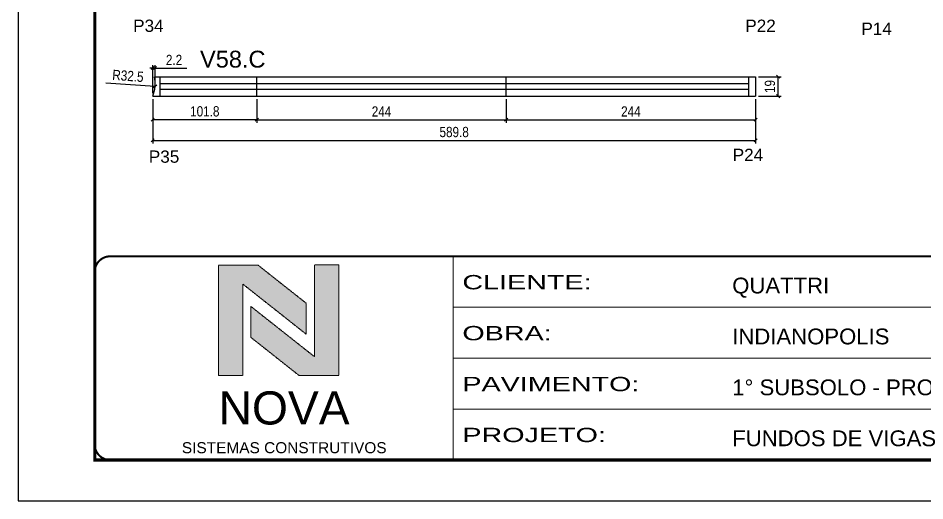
# Model space of a CAD drawing. Header units: millimetres. Extents: x 2012 to 8337, y 304 to 4842.
# Drawn here: x 2012 to 2899, y 304 to 776 of the extents above; entities that cross this region are included whole.
import ezdxf

# ---------------------------------------------------------------- set-up
doc = ezdxf.new("R2010")
doc.units = ezdxf.units.MM
doc.linetypes.add('CONTINUO', pattern=[0])
doc.linetypes.add('DASHED', pattern=[0.75, 0.5, -0.25])
for name, color, linetype in [('5', 5, 'Continuous'), ('COTA', 241, 'Continuous'), ('NOMENCLATURA', 7, 'Continuous'), ('Painéis', 200, 'Continuous'), ('SARR_2.2x7', 40, 'Continuous')]:
    doc.layers.add(name, color=color, linetype=linetype)
for name, color, linetype, lineweight in [('CARIMBO-LEGENDA', 75, 'Continuous', 15), ('Folhas', 255, 'Continuous', 9), ('SARRAFO DE PRESSAO', 251, 'DASHED', 9)]:
    doc.layers.add(name, color=color, linetype=linetype, lineweight=lineweight)
doc.layers.add('Laje_Perimetro', color=7, linetype='Continuous', plot=False)
doc.styles.add('arial', font='arial.ttf')
doc.styles.add('COTA TECNICA', font='techl___.ttf', dxfattribs={"height": 10})
doc.styles.get("Standard").update_dxf_attribs({"font": 'arial.ttf'})
doc.styles.add('Tecnologia', font='')
doc.styles.get('Tecnologia').set_extended_font_data('Forgotten Futurist')
doc.dimstyles.new('PAINEL', dxfattribs={"dimtxt": 10, "dimasz": 3, "dimexe": 3, "dimexo": 3, "dimgap": 3, "dimtad": 1, "dimdec": 1, "dimzin": 12, "dimdsep": 46, "dimtxsty": 'COTA TECNICA', "dimblk1": 'OBLIQUE', "dimblk2": 'OBLIQUE', "dimsah": 1, "dimcen": 0.9, "dimclrd": 4, "dimclre": 4, "dimclrt": 240, "dimadec": 1, "dimazin": 3, "dimtfac": 1, "dimtdec": 1, "dimtmove": 0, "dimatfit": 3, "dimfxl": 1, "dimtolj": 1, "dimtzin": 12, "dimarcsym": 0})

# ---------------------------------------------------------------- blocks, each defined once
blk = doc.blocks.new('A$C64660E27')
at = {"layer": 'COTA', "true_color": 0x1a1a1a}
h = blk.add_hatch(color=250, dxfattribs=at)
h.dxf.hatch_style = 1
h.paths.add_polyline_path([(185.36, -11.63), (142.39, -11.63), (142.39, -131.63), (168.79, -131.63), (168.79, -32.18), (237.73, -86.68), (237.73, -53.03)])
at = {"layer": 'COTA'}
h = blk.add_hatch(color=20, dxfattribs=at)
h.dxf.hatch_style = 1
h.paths.add_polyline_path([(273.01, -11.43), (246.61, -11.43), (246.61, -111.07), (177.67, -56.57), (177.67, -90.22), (230.04, -131.63), (273.01, -131.63)])
for p, q in [((142.39, -131.63), (142.39, -11.63)), ((142.39, -11.63), (185.36, -11.63)), ((185.36, -11.63), (237.73, -53.03)), ((273.01, -11.43), (246.61, -11.43)), ((246.61, -111.07), (246.61, -11.43)), ((273.01, -11.43), (273.01, -131.63)), ((168.79, -32.18), (237.73, -86.68)), ((168.79, -131.63), (168.79, -32.18)), ((246.61, -111.07), (177.67, -56.57)), ((177.67, -90.22), (177.67, -56.57)), ((237.73, -86.68), (237.73, -53.03)), ((230.04, -131.63), (177.67, -90.22)), ((142.39, -131.63), (168.79, -131.63)), ((273.01, -131.63), (230.04, -131.63))]:
    blk.add_line(p, q)
at = {"layer": 'CARIMBO-LEGENDA', "color": 7, "linetype": 'Continuous', "ltscale": 100, "style": 'arial'}
blk.add_text('NOVA', height=36, dxfattribs=at).set_placement((142.39, -184.81))
at = {"layer": 'CARIMBO-LEGENDA', "color": 7, "linetype": 'Continuous', "style": 'arial'}
blk.add_text('SISTEMAS CONSTRUTIVOS', height=12, dxfattribs=at).set_placement((102.51, -216.03))
blk = doc.blocks.new('9999999999')
at = {"color": 30, "linetype": 'CONTINUO'}
for p, q in [((98564.56, 34230.21), (98564.56, 34429.45)), ((98564.56, 34379.64), (99583.98, 34379.64)), ((98564.56, 34329.83), (99487.98, 34329.83)), ((98564.56, 34280.02), (99487.98, 34280.02))]:
    blk.add_line(p, q, dxfattribs=at)
at = {"color": 30, "linetype": 'CONTINUO', "const_width": 2}
blk.add_lwpolyline([(99583.98, 34230.21), (99583.98, 34414.45, 0.414214), (99568.98, 34429.45), (98228.98, 34429.45, 0.414214), (98213.98, 34414.45), (98213.98, 34245.21, 0.414214), (98228.98, 34230.21), (99583.98, 34230.21)], format="xyb", dxfattribs=at)
at = {"layer": 'Folhas'}
blk.add_lwpolyline([(98138.98, 34190.21), (99623.98, 34190.21), (99623.98, 35240.21), (98138.98, 35240.21)], close=True, dxfattribs=at)
at = {"layer": 'Folhas', "color": 30, "const_width": 3}
blk.add_lwpolyline([(98213.98, 34230.21), (99583.98, 34230.21), (99583.98, 35200.21), (98213.98, 35200.21)], close=True, dxfattribs=at)
at = {"xscale": 0.9, "yscale": 0.9, "zscale": 0.9}
blk.add_blockref('A$C64660E27', (98206.92, 34431.26), dxfattribs=at)
at = {"color": 7, "linetype": 'Continuous', "ltscale": 5, "style": 'arial'}
for s, height, p in [('QUATTRI', 15.483, (98837.68, 34393.13)), ('INDIANOPOLIS', 15.4829, (98837.68, 34343.32)), ('1° SUBSOLO - PROJEÇÃO', 15.4829, (98837.68, 34293.51)), ('FUNDOS DE VIGAS', 15.4829, (98837.68, 34243.7))]:
    blk.add_text(s, height=height, dxfattribs=at).set_placement(p)
at = {"layer": 'Folhas', "color": 7, "style": 'Tecnologia', "width": 1.5}
for s, p in [('CLIENTE:', (98573.65, 34397.17)), ('OBRA:', (98573.65, 34347.31)), ('PAVIMENTO:', (98573.65, 34297.5)), ('PROJETO:', (98573.65, 34247.69))]:
    blk.add_text(s, height=14, dxfattribs=at).set_placement(p)
blk = doc.blocks.new('_Oblique')
at = {"color": 0, "linetype": 'ByBlock', "lineweight": -2}
blk.add_line((-0.5, -0.5), (0.5, 0.5), dxfattribs=at)
blk = doc.blocks.new('*D268')
at = {"layer": 'Defpoints', "color": 0, "transparency": 16777216}
for p in [(2245.32, 700.13), (2489.32, 700.13), (2489.32, 677.14)]:
    blk.add_point(p, dxfattribs=at)
at = {"layer": 'Painéis', "color": 4, "lineweight": -2, "transparency": 16777216}
for p, q in [((2245.32, 697.13), (2245.32, 674.14)), ((2489.32, 697.13), (2489.32, 674.14)), ((2245.32, 677.14), (2489.32, 677.14))]:
    blk.add_line(p, q, dxfattribs=at)
at = {"layer": 'Painéis', "color": 4, "lineweight": -2, "transparency": 16777216, "xscale": 3, "yscale": 3, "zscale": 3, "rotation": 180}
blk.add_blockref('_Oblique', (2245.32, 677.14), dxfattribs=at)
at = {"layer": 'Painéis', "color": 4, "lineweight": -2, "transparency": 16777216, "xscale": 3, "yscale": 3, "zscale": 3}
blk.add_blockref('_Oblique', (2489.32, 677.14), dxfattribs=at)
at = {"layer": 'Painéis', "color": 240, "transparency": 16777216, "insert": (2367.32, 685.21), "char_height": 10, "attachment_point": 5, "style": 'COTA TECNICA'}
blk.add_mtext('\\A1;244', dxfattribs=at)
blk = doc.blocks.new('*D269')
at = {"layer": 'Defpoints', "color": 0, "transparency": 16777216}
for p in [(2489.32, 700.13), (2733.32, 700.13), (2733.32, 677.14)]:
    blk.add_point(p, dxfattribs=at)
at = {"layer": 'Painéis', "color": 4, "lineweight": -2, "transparency": 16777216}
for p, q in [((2489.32, 697.13), (2489.32, 674.14)), ((2733.32, 697.13), (2733.32, 674.14)), ((2489.32, 677.14), (2733.32, 677.14))]:
    blk.add_line(p, q, dxfattribs=at)
at = {"layer": 'Painéis', "color": 4, "lineweight": -2, "transparency": 16777216, "xscale": 3, "yscale": 3, "zscale": 3, "rotation": 180}
blk.add_blockref('_Oblique', (2489.32, 677.14), dxfattribs=at)
at = {"layer": 'Painéis', "color": 4, "lineweight": -2, "transparency": 16777216, "xscale": 3, "yscale": 3, "zscale": 3}
blk.add_blockref('_Oblique', (2733.32, 677.14), dxfattribs=at)
at = {"layer": 'Painéis', "color": 240, "transparency": 16777216, "insert": (2611.32, 685.21), "char_height": 10, "attachment_point": 5, "style": 'COTA TECNICA'}
blk.add_mtext('\\A1;244', dxfattribs=at)
blk = doc.blocks.new('*D270')
at = {"layer": 'Defpoints', "color": 0, "transparency": 16777216}
for p in [(2143.53, 700.13), (2245.32, 700.13), (2143.53, 677.14)]:
    blk.add_point(p, dxfattribs=at)
at = {"layer": 'Painéis', "color": 4, "lineweight": -2, "transparency": 16777216}
for p, q in [((2143.53, 697.13), (2143.53, 674.14)), ((2245.32, 697.13), (2245.32, 674.14)), ((2245.32, 677.14), (2143.53, 677.14))]:
    blk.add_line(p, q, dxfattribs=at)
at = {"layer": 'Painéis', "color": 4, "lineweight": -2, "transparency": 16777216, "xscale": 3, "yscale": 3, "zscale": 3, "rotation": 180}
blk.add_blockref('_Oblique', (2143.53, 677.14), dxfattribs=at)
at = {"layer": 'Painéis', "color": 4, "lineweight": -2, "transparency": 16777216, "xscale": 3, "yscale": 3, "zscale": 3}
blk.add_blockref('_Oblique', (2245.32, 677.14), dxfattribs=at)
at = {"layer": 'Painéis', "color": 240, "transparency": 16777216, "insert": (2194.42, 685.26), "char_height": 10, "attachment_point": 5, "style": 'COTA TECNICA'}
blk.add_mtext('\\A1;101.8', dxfattribs=at)
blk = doc.blocks.new('*D271')
at = {"layer": 'Defpoints', "color": 0, "transparency": 16777216}
for p in [(2143.53, 700.13), (2733.32, 700.13), (2733.32, 656.87)]:
    blk.add_point(p, dxfattribs=at)
at = {"layer": 'Painéis', "color": 4, "lineweight": -2, "transparency": 16777216}
for p, q in [((2143.53, 697.13), (2143.53, 653.87)), ((2733.32, 697.13), (2733.32, 653.87)), ((2143.53, 656.87), (2733.32, 656.87))]:
    blk.add_line(p, q, dxfattribs=at)
at = {"layer": 'Painéis', "color": 4, "lineweight": -2, "transparency": 16777216, "xscale": 3, "yscale": 3, "zscale": 3, "rotation": 180}
blk.add_blockref('_Oblique', (2143.53, 656.87), dxfattribs=at)
at = {"layer": 'Painéis', "color": 4, "lineweight": -2, "transparency": 16777216, "xscale": 3, "yscale": 3, "zscale": 3}
blk.add_blockref('_Oblique', (2733.32, 656.87), dxfattribs=at)
at = {"layer": 'Painéis', "color": 240, "transparency": 16777216, "insert": (2438.42, 665.01), "char_height": 10, "attachment_point": 5, "style": 'COTA TECNICA'}
blk.add_mtext('\\A1;589.8', dxfattribs=at)
blk = doc.blocks.new('*D426')
at = {"layer": 'Defpoints', "color": 0, "transparency": 16777216}
for p in [(2113.32, 712.14), (2145.74, 709.87)]:
    blk.add_point(p, dxfattribs=at)
at = {"layer": 'Painéis', "color": 4, "lineweight": -2, "transparency": 16777216}
blk.add_line((2097.56, 713.24), (2145.74, 709.87), dxfattribs=at)
at = {"layer": 'Painéis', "color": 4, "lineweight": -2, "transparency": 16777216, "xscale": 3, "yscale": 3, "zscale": 3, "rotation": 356.0040369859897}
blk.add_blockref('_Oblique', (2145.74, 709.87), dxfattribs=at)
at = {"layer": 'Painéis', "color": 240, "transparency": 16777216, "insert": (2119.23, 719.96), "char_height": 10, "attachment_point": 5, "rotation": 356.00404, "style": 'COTA TECNICA'}
blk.add_mtext('\\A1;R32.5', dxfattribs=at)
blk = doc.blocks.new('*D427')
at = {"layer": 'Defpoints', "color": 0, "transparency": 16777216}
for p in [(2145.72, 727.59), (2145.72, 709.52), (2143.53, 700.13)]:
    blk.add_point(p, dxfattribs=at)
at = {"layer": 'Painéis', "color": 4, "lineweight": -2, "transparency": 16777216}
for p, q in [((2143.53, 727.59), (2140.53, 727.59)), ((2143.53, 703.13), (2143.53, 730.59)), ((2143.53, 727.59), (2145.72, 727.59)), ((2145.72, 712.52), (2145.72, 730.59)), ((2145.72, 727.59), (2176.94, 727.59))]:
    blk.add_line(p, q, dxfattribs=at)
at = {"layer": 'Painéis', "color": 4, "lineweight": -2, "transparency": 16777216, "xscale": 3, "yscale": 3, "zscale": 3}
blk.add_blockref('_Oblique', (2143.53, 727.59), dxfattribs=at)
at = {"layer": 'Painéis', "color": 4, "lineweight": -2, "transparency": 16777216, "xscale": 3, "yscale": 3, "zscale": 3, "rotation": 180}
blk.add_blockref('_Oblique', (2145.72, 727.59), dxfattribs=at)
at = {"layer": 'Painéis', "color": 240, "transparency": 16777216, "insert": (2164.33, 735.59), "char_height": 10, "attachment_point": 5, "style": 'COTA TECNICA'}
blk.add_mtext('\\A1;2.2', dxfattribs=at)
blk = doc.blocks.new('*D272')
at = {"layer": 'COTA', "color": 4, "lineweight": -2, "transparency": 16777216}
for p, q in [((2736.32, 719.13), (2758.44, 719.13)), ((2755.44, 700.13), (2755.44, 719.13)), ((2736.32, 700.13), (2758.44, 700.13))]:
    blk.add_line(p, q, dxfattribs=at)
at = {"layer": 'Defpoints', "color": 0, "transparency": 16777216}
for p in [(2733.32, 719.13), (2755.44, 719.13), (2733.32, 700.13)]:
    blk.add_point(p, dxfattribs=at)
at = {"layer": 'COTA', "color": 4, "lineweight": -2, "transparency": 16777216, "xscale": 3, "yscale": 3, "zscale": 3}
for p, rotation in [((2755.44, 719.13), 90), ((2755.44, 700.13), 270)]:
    blk.add_blockref('_Oblique', p, dxfattribs=dict(at, rotation=rotation))
at = {"layer": 'COTA', "color": 240, "transparency": 16777216, "insert": (2747.35, 709.63), "char_height": 10, "attachment_point": 5, "rotation": 90, "style": 'COTA TECNICA'}
blk.add_mtext('\\A1;19', dxfattribs=at)

msp = doc.modelspace()

# ---------------------------------------------------------------- linework, layer by layer
at = {"layer": 'Laje_Perimetro'}
msp.add_lwpolyline([(3496.78, 1354.21), (2011.78, 1354.21), (2011.78, 304.21), (3496.78, 304.21)], close=True, dxfattribs=at)
at = {"layer": 'Painéis'}
for p, q in [((2145.06, 719.13), (2733.32, 719.13)), ((2245.32, 700.13), (2245.32, 719.13)), ((2489.32, 700.13), (2489.32, 719.13)), ((2733.32, 719.13), (2733.32, 700.13)), ((2143.53, 700.13), (2733.32, 700.13))]:
    msp.add_line(p, q, dxfattribs=at)
msp.add_arc((2113.32, 712.14), 32.5, 338.33138, 12.43768, dxfattribs=at)
at = {"layer": 'SARR_2.2x7', "linetype": 'Continuous'}
for p, q in [((2150.53, 719.13), (2150.53, 700.13)), ((2726.32, 719.13), (2726.32, 700.13)), ((2245.32, 712.13), (2150.53, 712.13)), ((2489.32, 712.13), (2245.32, 712.13)), ((2726.32, 712.13), (2489.32, 712.13)), ((2150.53, 707.13), (2245.32, 707.13)), ((2245.32, 707.13), (2489.32, 707.13)), ((2489.32, 707.13), (2726.32, 707.13))]:
    msp.add_line(p, q, dxfattribs=at)

# ---------------------------------------------------------------- block references
at = {"layer": 'SARRAFO DE PRESSAO', "color": 6, "linetype": 'ByBlock'}
msp.add_blockref('9999999999', (-96127.2, -33886), dxfattribs=at)

# ---------------------------------------------------------------- texts
at = {"layer": '5', "linetype": 'Continuous'}
for s, p in [('P34', (2124.31, 763.05)), ('P22', (2723.25, 763.05)), ('P14', (2836.84, 760.16)), ('P24', (2710.95, 636.71)), ('P35', (2139.66, 635.01))]:
    msp.add_text(s, height=12, rotation=359.99996, dxfattribs=at).set_placement(p)
at = {"layer": 'NOMENCLATURA', "linetype": 'Continuous'}
msp.add_text('V58.C', height=16.5, dxfattribs=at).set_placement((2189.76, 728.11))

# ---------------------------------------------------------------- dimensions: what is measured, and where the dimension line sits
at = {"layer": 'COTA'}
dim = msp.add_linear_dim(base=(2755.44, 719.13), p1=(2733.32, 700.13), p2=(2733.32, 719.13), angle=90, dimstyle='PAINEL', dxfattribs=at)
dim.commit()
dim.dimension.update_dxf_attribs({"geometry": '*D272', "text_midpoint": (2747.35, 709.63)})
at = {"layer": 'Painéis'}
for base, p1, p2, picture, middle in [((2145.72, 727.59), (2143.53, 700.13), (2145.72, 709.52), '*D427', (2164.33, 735.59)), ((2143.53, 677.14), (2245.32, 700.13), (2143.53, 700.13), '*D270', (2194.42, 685.26)), ((2733.32, 656.87), (2143.53, 700.13), (2733.32, 700.13), '*D271', (2438.42, 665.01)), ((2489.32, 677.14), (2245.32, 700.13), (2489.32, 700.13), '*D268', (2367.32, 685.21)), ((2733.32, 677.14), (2489.32, 700.13), (2733.32, 700.13), '*D269', (2611.32, 685.21))]:
    dim = msp.add_linear_dim(base=base, p1=p1, p2=p2, dimstyle='PAINEL', dxfattribs=at)
    dim.commit()
    dim.dimension.update_dxf_attribs({"geometry": picture, "text_midpoint": middle})
dim = msp.add_radius_dim(center=(2113.32, 712.14), mpoint=(2145.74, 709.87), dimstyle='PAINEL', dxfattribs=at)
dim.commit()
dim.dimension.update_dxf_attribs({"geometry": '*D426', "text_midpoint": (2118.66, 711.76), "dimtype": 164})

doc.saveas('drawing.dxf')
